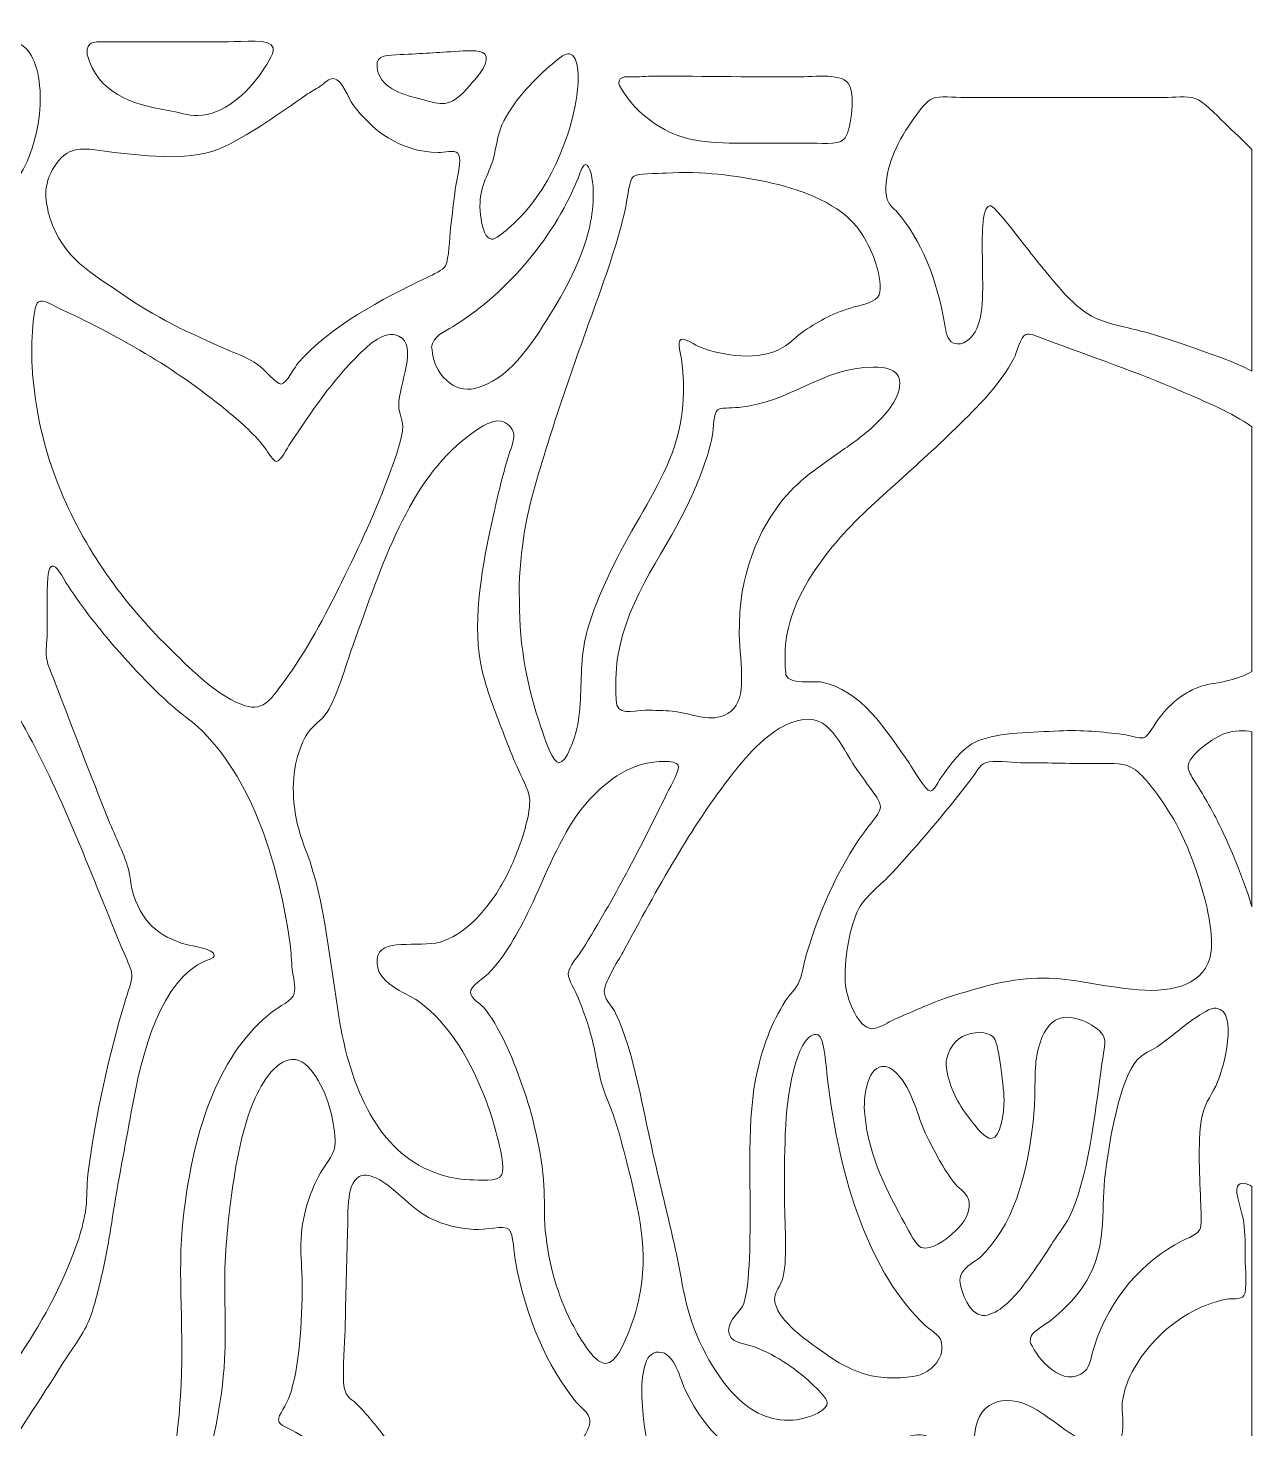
# Model space of a CAD drawing. Header units: millimetres. Extents: x -1201 to 1200, y -592 to 592.
# Drawn here: x 514 to 1200, y -195 to 591 of the extents above; entities that cross this region are included whole.
import ezdxf

# ---------------------------------------------------------------- set-up
doc = ezdxf.new("R2010")
doc.units = ezdxf.units.MM
doc.header["$MEASUREMENT"] = 0
doc.layers.add('Layer 1', color=7, linetype='Continuous')

msp = doc.modelspace()

# ---------------------------------------------------------------- linework, layer by layer
at = {"layer": 'Layer 1', "color": 250, "lineweight": 20}
for points, knots in [([(444.2974, 573.1326), (443.5933, 581.7468), (452.0511, 581.255), (458.301, 582.2743), (473.5817, 584.7655), (500.7945, 590.9384), (512.4782, 579.3874), (518.4225, 573.5104), (521.2663, 559.878), (520.2182, 545.2191), (519.2303, 531.3587), (513.8401, 514.3156), (507.32, 506.2288), (504.7874, 503.0925), (499.2908, 498.1884), (495.8957, 498.0458), (490.8111, 497.8426), (481.3218, 505.2308), (477.097, 509.1192), (471.3083, 514.4475), (466.9089, 521.2226), (463.4619, 526.4439), (455.8447, 537.9878), (448.5495, 553.4984), (444.2974, 572.1667), (444.232, 572.4518), (444.322, 572.8332), (444.2974, 573.1326)], [0, 0, 0, 0, 0.11111111, 0.11111111, 0.11111111, 0.22222222, 0.22222222, 0.22222222, 0.33333333, 0.33333333, 0.33333333, 0.44444444, 0.44444444, 0.44444444, 0.55555556, 0.55555556, 0.55555556, 0.66666667, 0.66666667, 0.66666667, 0.77777778, 0.77777778, 0.77777778, 0.88888889, 0.88888889, 0.88888889, 1, 1, 1, 1]), ([(546.7542, 576.9817), (546.3639, 583.0405), (549.9884, 583.2365), (556.3365, 583.2365), (580.7709, 583.2365), (601.1772, 583.2401), (625.9965, 583.2365), (633.4881, 583.2365), (650.0407, 585.2466), (651.0559, 579.8685), (651.7465, 576.2047), (646.3672, 568.7488), (644.0555, 565.4307), (636.4302, 554.4963), (623.3546, 542.1541), (608.6715, 541.8476), (603.4887, 541.7406), (597.6729, 543.7579), (592.089, 544.7344), (571.0795, 548.416), (552.9167, 554.3537), (546.7542, 576.0194), (546.6832, 576.2761), (546.7706, 576.7037), (546.7542, 576.9817)], [0, 0, 0, 0, 0.125, 0.125, 0.125, 0.25, 0.25, 0.25, 0.375, 0.375, 0.375, 0.5, 0.5, 0.5, 0.625, 0.625, 0.625, 0.75, 0.75, 0.75, 0.875, 0.875, 0.875, 1, 1, 1, 1]), ([(709.2861, 569.2834), (708.7347, 576.194), (715.7515, 575.7058), (722.1843, 576.0194), (735.3853, 576.6645), (742.0746, 577.1207), (755.3548, 577.944), (760.9225, 578.2896), (769.6559, 578.8742), (770.4665, 575.0536), (771.6591, 569.4295), (764.1375, 562.0556), (761.2527, 558.6911), (756.7223, 553.4128), (751.7796, 548.0704), (744.6701, 548.5836), (741.1113, 548.8402), (736.5508, 550.4974), (732.506, 551.4704), (723.1586, 553.7301), (710.2195, 557.6184), (709.2861, 569.2834)], [0, 0, 0, 0, 0.14285714, 0.14285714, 0.14285714, 0.28571429, 0.28571429, 0.28571429, 0.42857143, 0.42857143, 0.42857143, 0.57142857, 0.57142857, 0.57142857, 0.71428571, 0.71428571, 0.71428571, 0.85714286, 0.85714286, 0.85714286, 1, 1, 1, 1]), ([(767.1505, 488.423), (765.9878, 501.5992), (771.771, 507.7363), (774.522, 517.7833), (776.2087, 523.9491), (776.6918, 530.7314), (779.3145, 536.555), (784.863, 548.8794), (795.9953, 560.6763), (805.8477, 569.2834), (809.4994, 572.4661), (814.2319, 577.1029), (817.2722, 576.5005), (822.8179, 575.3993), (822.6842, 561.9451), (821.3278, 552.9175), (816.8436, 523.083), (801.189, 493.2771), (782.6304, 478.3154), (780.0787, 476.259), (775.8621, 472.1924), (773.4167, 472.5417), (768.7498, 473.2081), (767.628, 482.9914), (767.1505, 488.423)], [0, 0, 0, 0, 0.125, 0.125, 0.125, 0.25, 0.25, 0.25, 0.375, 0.375, 0.375, 0.5, 0.5, 0.5, 0.625, 0.625, 0.625, 0.75, 0.75, 0.75, 0.875, 0.875, 0.875, 1, 1, 1, 1]), ([(844.9135, 559.6535), (844.3813, 564.7037), (850.8822, 563.524), (853.0247, 563.5026), (854.321, 563.4919), (861.9109, 563.9873), (863.7122, 563.9873), (883.0403, 563.9873), (920.081, 563.5026), (944.7939, 563.5026), (955.1238, 563.5026), (970.8687, 566.0829), (974.2774, 558.6911), (977.3641, 552.0051), (975.1971, 532.2568), (970.9587, 528.3721), (967.4735, 525.1751), (957.3455, 526.4439), (950.3232, 526.4439), (942.2912, 526.4474), (934.947, 526.4439), (928.577, 526.4439), (908.4574, 526.4474), (890.0789, 525.2927), (875.1366, 531.74), (863.5429, 536.7404), (851.2752, 546.9798), (845.2847, 558.6911), (845.1018, 559.0511), (844.9817, 559.0262), (844.9135, 559.6535)], [0, 0, 0, 0, 0.1, 0.1, 0.1, 0.2, 0.2, 0.2, 0.3, 0.3, 0.3, 0.4, 0.4, 0.4, 0.5, 0.5, 0.5, 0.6, 0.6, 0.6, 0.7, 0.7, 0.7, 0.8, 0.8, 0.8, 0.9, 0.9, 0.9, 1, 1, 1, 1]), ([(523.5369, 497.5682), (523.2804, 508.0927), (531.1241, 520.7486), (540.1196, 522.5948), (546.8388, 523.974), (555.1601, 521.8428), (561.8658, 521.1514), (581.415, 519.1341), (605.6121, 515.6663), (623.783, 524.5229), (640.4612, 532.6489), (654.3855, 542.9525), (669.4834, 553.3986), (671.6996, 554.9311), (675.0756, 556.7131), (677.2234, 558.21), (679.9145, 560.0918), (682.2315, 562.8218), (684.9607, 562.5402), (689.7996, 562.0449), (693.2548, 551.3172), (695.651, 548.1025), (706.3003, 533.8214), (721.9195, 521.4222), (743.562, 521.1514), (746.9271, 521.1085), (752.6666, 522.887), (754.6207, 520.6702), (757.4318, 517.484), (753.8211, 505.7405), (753.1442, 500.4551), (752.3254, 494.0719), (751.4248, 486.0956), (750.5651, 478.7965), (749.8119, 472.4169), (749.7818, 461.9779), (747.6177, 457.6227), (746.3841, 455.1386), (740.9475, 452.8041), (736.9273, 450.8831), (711.8734, 438.9009), (683.1868, 423.6362), (665.0622, 403.2358), (663.4819, 401.4573), (658.4684, 391.4353), (655.4772, 391.2036), (653.0728, 391.0184), (645.9878, 399.6397), (642.2105, 402.2699), (637.2544, 405.7271), (631.302, 408.0116), (626.7306, 409.9718), (603.4833, 419.9653), (584.7091, 428.7684), (565.5502, 442.219), (549.6745, 453.3637), (533.1928, 461.6073), (525.7477, 484.5738), (524.6286, 488.0274), (523.6243, 493.9151), (523.5369, 497.5682)], [0, 0, 0, 0, 0.05, 0.05, 0.05, 0.1, 0.1, 0.1, 0.15, 0.15, 0.15, 0.2, 0.2, 0.2, 0.25, 0.25, 0.25, 0.3, 0.3, 0.3, 0.35, 0.35, 0.35, 0.4, 0.4, 0.4, 0.45, 0.45, 0.45, 0.5, 0.5, 0.5, 0.55, 0.55, 0.55, 0.6, 0.6, 0.6, 0.65, 0.65, 0.65, 0.7, 0.7, 0.7, 0.75, 0.75, 0.75, 0.8, 0.8, 0.8, 0.85, 0.85, 0.85, 0.9, 0.9, 0.9, 0.95, 0.95, 0.95, 1, 1, 1, 1]), ([(994.9156, 496.6059), (993.6629, 502.8323), (995.7288, 511.1044), (997.4974, 516.3399), (999.5497, 522.413), (1003.0731, 529.5909), (1007.448, 536.0703), (1011.5118, 542.0935), (1017.3032, 550.1447), (1020.7146, 551.4704), (1024.9667, 553.1277), (1032.3983, 551.9551), (1039.1449, 551.9551), (1076.4967, 551.9551), (1112.4157, 551.9551), (1150.0785, 551.9551), (1156.5058, 551.9551), (1163.2141, 552.9887), (1168.1377, 551.4704), (1172.5508, 550.1161), (1179.4693, 542.5355), (1184.7229, 537.5174), (1189.7966, 532.6703), (1194.9056, 527.7733), (1199.9355, 522.8015), (1199.9355, 522.8015), (1199.9355, 398.4386), (1199.9355, 398.4386), (1189.3517, 404.084), (1176.661, 408.2753), (1166.2954, 411.8999), (1158.8093, 414.5159), (1148.5119, 418.1512), (1139.3883, 420.5641), (1130.2019, 422.9911), (1119.7626, 424.8052), (1112.1154, 428.2623), (1100.7183, 433.4195), (1089.766, 447.5615), (1081.1581, 458.1003), (1074.6326, 466.0944), (1067.6405, 475.5461), (1060.52, 484.0927), (1059.0134, 485.8996), (1054.3847, 491.6448), (1052.7827, 491.3098), (1047.9248, 490.3083), (1048.7271, 472.2388), (1048.7271, 462.9153), (1048.7271, 446.4459), (1050.3374, 430.2225), (1044.6715, 420.5641), (1042.652, 417.1212), (1038.0778, 412.1601), (1032.5103, 414.302), (1028.8422, 415.7134), (1028.2936, 420.9846), (1027.7178, 424.4132), (1023.2173, 451.1576), (1013.9845, 472.2351), (1001.1818, 487.4606), (998.9548, 490.1088), (996.0018, 491.2172), (994.9156, 496.6059)], [0, 0, 0, 0, 0.04761905, 0.04761905, 0.04761905, 0.0952381, 0.0952381, 0.0952381, 0.14285714, 0.14285714, 0.14285714, 0.19047619, 0.19047619, 0.19047619, 0.23809524, 0.23809524, 0.23809524, 0.28571429, 0.28571429, 0.28571429, 0.33333333, 0.33333333, 0.33333333, 0.38095238, 0.38095238, 0.38095238, 0.42857143, 0.42857143, 0.42857143, 0.47619048, 0.47619048, 0.47619048, 0.52380952, 0.52380952, 0.52380952, 0.57142857, 0.57142857, 0.57142857, 0.61904762, 0.61904762, 0.61904762, 0.66666667, 0.66666667, 0.66666667, 0.71428571, 0.71428571, 0.71428571, 0.76190476, 0.76190476, 0.76190476, 0.80952381, 0.80952381, 0.80952381, 0.85714286, 0.85714286, 0.85714286, 0.9047619, 0.9047619, 0.9047619, 0.95238095, 0.95238095, 0.95238095, 1, 1, 1, 1]), ([(740.246, 410.9341), (740.2433, 411.0517), (739.8203, 411.4116), (739.8777, 411.8999), (740.5899, 418.1761), (747.2219, 420.7173), (751.6732, 423.4473), (779.6584, 440.6366), (807.1768, 470.3819), (822.0646, 506.7135), (822.3922, 507.5118), (824.439, 514.3298), (826.1175, 514.4118), (828.7485, 514.54), (830.4242, 505.4091), (830.5415, 499.974), (830.6698, 494.0291), (830.2768, 488.284), (829.065, 482.1646), (825.5089, 464.1662), (816.6226, 446.9556), (806.5873, 430.668), (795.4058, 412.52), (782.8625, 393.3777), (764.2029, 388.7979), (752.9096, 386.0251), (740.7564, 396.3893), (740.246, 410.9341)], [0, 0, 0, 0, 0.11111111, 0.11111111, 0.11111111, 0.22222222, 0.22222222, 0.22222222, 0.33333333, 0.33333333, 0.33333333, 0.44444444, 0.44444444, 0.44444444, 0.55555556, 0.55555556, 0.55555556, 0.66666667, 0.66666667, 0.66666667, 0.77777778, 0.77777778, 0.77777778, 0.88888889, 0.88888889, 0.88888889, 1, 1, 1, 1]), ([(789.2625, 265.5827), (787.9551, 288.731), (792.1117, 313.5651), (797.0025, 331.043), (807.1087, 367.143), (819.5374, 401.8993), (832.018, 436.4453), (838.3442, 453.9731), (844.6733, 472.2672), (848.6006, 489.8699), (849.8206, 495.3336), (850.3719, 505.5053), (853.0247, 507.6758), (855.3089, 509.5469), (865.931, 509.2582), (871.4522, 509.6039), (891.4517, 510.8442), (910.7744, 508.1462), (927.1004, 504.7889), (946.0629, 500.8863), (965.7705, 493.4482), (976.8565, 481.2058), (981.2286, 476.3766), (986.7143, 466.9712), (989.3889, 457.6227), (990.8081, 452.6652), (992.2819, 444.9918), (990.8628, 441.2567), (989.318, 437.1973), (981.3924, 435.8216), (976.8565, 434.5171), (965.6722, 431.3025), (957.6621, 427.1397), (948.8467, 421.0452), (945.045, 418.4113), (940.6018, 414.0241), (937.0539, 411.8999), (923.6808, 403.8738), (903.2582, 407.0707), (890.6138, 411.8999), (888.1412, 412.8443), (881.2773, 417.6201), (879.5606, 416.2302), (877.4345, 414.5088), (879.8389, 407.8333), (880.2974, 403.7169), (883.8017, 372.236), (876.2092, 353.0544), (866.6596, 334.8922), (855.9394, 314.4953), (844.0948, 296.5434), (834.5971, 273.7657), (829.8483, 262.3893), (825.296, 250.4), (824.2752, 236.2294), (823.3365, 223.1709), (824.0078, 210.148), (821.3278, 198.205), (820.045, 192.4776), (815.6537, 179.0019), (811.3771, 178.9556), (807.8373, 178.9165), (804.1365, 190.1681), (802.1633, 195.7992), (795.6406, 214.4177), (789.2898, 239.9182), (789.2625, 264.624), (789.2625, 264.9447), (789.2816, 265.2727), (789.2625, 265.5827)], [0, 0, 0, 0, 0.04347826, 0.04347826, 0.04347826, 0.08695652, 0.08695652, 0.08695652, 0.13043478, 0.13043478, 0.13043478, 0.17391304, 0.17391304, 0.17391304, 0.2173913, 0.2173913, 0.2173913, 0.26086957, 0.26086957, 0.26086957, 0.30434783, 0.30434783, 0.30434783, 0.34782609, 0.34782609, 0.34782609, 0.39130435, 0.39130435, 0.39130435, 0.43478261, 0.43478261, 0.43478261, 0.47826087, 0.47826087, 0.47826087, 0.52173913, 0.52173913, 0.52173913, 0.56521739, 0.56521739, 0.56521739, 0.60869565, 0.60869565, 0.60869565, 0.65217391, 0.65217391, 0.65217391, 0.69565217, 0.69565217, 0.69565217, 0.73913043, 0.73913043, 0.73913043, 0.7826087, 0.7826087, 0.7826087, 0.82608696, 0.82608696, 0.82608696, 0.86956522, 0.86956522, 0.86956522, 0.91304348, 0.91304348, 0.91304348, 0.95652174, 0.95652174, 0.95652174, 1, 1, 1, 1]), ([(515.7942, 401.7888), (515.4694, 407.2809), (515.4885, 434.7489), (519.4814, 437.4076), (521.8749, 439.0007), (526.2525, 435.9963), (529.432, 434.5171), (564.5567, 418.2047), (595.484, 400.6732), (624.5199, 376.7658), (632.2136, 370.4325), (639.3804, 364.5769), (646.2662, 355.5884), (648.3185, 352.9047), (651.2798, 347.8866), (652.8981, 347.8866), (655.2262, 347.8866), (658.8478, 355.2855), (660.6381, 357.9941), (672.1745, 375.4293), (684.6359, 393.7911), (699.3381, 408.0472), (704.7992, 413.3469), (713.489, 421.8292), (721.45, 418.1548), (732.7708, 412.9335), (721.3081, 391.1823), (721.45, 379.1716), (721.5019, 374.6737), (723.6307, 371.2131), (723.6608, 367.6206), (723.7153, 360.8596), (719.6843, 350.5347), (717.0261, 343.0716), (708.8194, 320.0337), (699.431, 300.4816), (689.3848, 280.0241), (680.5585, 262.0471), (669.2433, 240.5811), (656.5853, 223.7126), (649.492, 214.2679), (645.1417, 206.673), (632.9968, 211.6805), (617.7215, 217.9745), (603.5051, 232.6975), (592.089, 243.9277), (567.7554, 267.8494), (544.9175, 298.3146), (530.5401, 334.8922), (523.0675, 353.892), (517.4018, 374.9411), (515.7942, 401.7888)], [0, 0, 0, 0, 0.05882353, 0.05882353, 0.05882353, 0.11764706, 0.11764706, 0.11764706, 0.17647059, 0.17647059, 0.17647059, 0.23529412, 0.23529412, 0.23529412, 0.29411765, 0.29411765, 0.29411765, 0.35294118, 0.35294118, 0.35294118, 0.41176471, 0.41176471, 0.41176471, 0.47058824, 0.47058824, 0.47058824, 0.52941176, 0.52941176, 0.52941176, 0.58823529, 0.58823529, 0.58823529, 0.64705882, 0.64705882, 0.64705882, 0.70588235, 0.70588235, 0.70588235, 0.76470588, 0.76470588, 0.76470588, 0.82352941, 0.82352941, 0.82352941, 0.88235294, 0.88235294, 0.88235294, 0.94117647, 0.94117647, 0.94117647, 1, 1, 1, 1]), ([(938.5276, 229.4863), (937.9736, 232.1094), (937.889, 242.2562), (938.5276, 246.8145), (941.5024, 268.024), (952.4438, 284.4969), (962.4845, 297.3523), (973.576, 311.5479), (985.6199, 322.1437), (997.4974, 332.9676), (1009.6014, 344.0018), (1021.8063, 354.676), (1033.984, 366.6547), (1046.3554, 378.8329), (1058.9234, 391.1324), (1066.4151, 405.645), (1068.0253, 408.76), (1070.2169, 417.8661), (1073.0525, 419.117), (1075.3831, 420.1471), (1080.4595, 417.581), (1084.1057, 416.2302), (1110.2787, 406.5361), (1135.431, 397.9646), (1160.0293, 387.351), (1174.4557, 381.1317), (1188.3801, 375.4542), (1199.9355, 367.2713), (1199.9355, 367.2713), (1199.9355, 230.0958), (1199.9355, 230.0958), (1196.1146, 228.0108), (1191.9035, 226.3642), (1187.3049, 225.1596), (1181.0522, 223.5237), (1175.965, 223.3419), (1171.4536, 221.788), (1162.2508, 218.6232), (1154.931, 213.0206), (1148.2336, 204.4633), (1145.4062, 200.8459), (1141.9292, 193.6073), (1139.0198, 192.9124), (1136.4762, 192.3029), (1131.6893, 194.3914), (1127.5955, 194.8369), (1116.3812, 196.0594), (1104.2472, 197.5278), (1091.8485, 196.765), (1076.7123, 195.8278), (1059.1554, 196.3873), (1045.7769, 190.9878), (1037.9795, 187.8372), (1030.608, 178.0468), (1025.1414, 169.8104), (1023.7741, 167.7575), (1021.6644, 163.2027), (1019.6094, 163.0708), (1017.0357, 162.9104), (1009.2575, 176.4216), (1007.8165, 178.4709), (994.7682, 197.0359), (980.6992, 220.1628), (958.0605, 224.1973), (954.1468, 224.8923), (940.8229, 222.3939), (938.5276, 228.0465), (938.3857, 228.4029), (938.6123, 229.0943), (938.5276, 229.4863)], [0, 0, 0, 0, 0.04347826, 0.04347826, 0.04347826, 0.08695652, 0.08695652, 0.08695652, 0.13043478, 0.13043478, 0.13043478, 0.17391304, 0.17391304, 0.17391304, 0.2173913, 0.2173913, 0.2173913, 0.26086957, 0.26086957, 0.26086957, 0.30434783, 0.30434783, 0.30434783, 0.34782609, 0.34782609, 0.34782609, 0.39130435, 0.39130435, 0.39130435, 0.43478261, 0.43478261, 0.43478261, 0.47826087, 0.47826087, 0.47826087, 0.52173913, 0.52173913, 0.52173913, 0.56521739, 0.56521739, 0.56521739, 0.60869565, 0.60869565, 0.60869565, 0.65217391, 0.65217391, 0.65217391, 0.69565217, 0.69565217, 0.69565217, 0.73913043, 0.73913043, 0.73913043, 0.7826087, 0.7826087, 0.7826087, 0.82608696, 0.82608696, 0.82608696, 0.86956522, 0.86956522, 0.86956522, 0.91304348, 0.91304348, 0.91304348, 0.95652174, 0.95652174, 0.95652174, 1, 1, 1, 1]), ([(843.4424, 215.052), (842.9047, 220.063), (843.1559, 231.0474), (844.1766, 237.6693), (849.6131, 272.9744), (872.653, 298.6211), (885.8241, 328.6373), (890.3792, 339.0122), (895.0652, 350.5916), (897.2486, 361.8433), (898.2911, 367.1965), (897.8135, 374.7807), (900.1988, 376.7658), (901.8417, 378.1273), (907.4557, 377.7993), (911.9916, 378.2057), (941.5106, 380.868), (958.4808, 400.5449), (987.5467, 400.8301), (994.1159, 400.8942), (1001.4001, 399.3938), (1002.2871, 393.6093), (1003.78, 383.9116), (993.5783, 373.5617), (990.1258, 370.0263), (985.3115, 365.0937), (978.0491, 359.5017), (971.6983, 355.1073), (957.6894, 345.4167), (945.0504, 337.1553), (935.2117, 324.3071), (921.3418, 306.1911), (910.4306, 279.1474), (912.7285, 244.4125), (913.9293, 226.2716), (916.3501, 210.6148), (903.8832, 205.422), (894.7868, 201.6406), (884.9508, 206.9011), (874.7709, 207.8313), (870.6089, 208.2127), (865.0522, 208.3659), (859.6593, 208.316), (852.5689, 208.2447), (843.0849, 204.8162), (843.4424, 214.0862), (843.4534, 214.3891), (843.4725, 214.7526), (843.4424, 215.052)], [0, 0, 0, 0, 0.0625, 0.0625, 0.0625, 0.125, 0.125, 0.125, 0.1875, 0.1875, 0.1875, 0.25, 0.25, 0.25, 0.3125, 0.3125, 0.3125, 0.375, 0.375, 0.375, 0.4375, 0.4375, 0.4375, 0.5, 0.5, 0.5, 0.5625, 0.5625, 0.5625, 0.625, 0.625, 0.625, 0.6875, 0.6875, 0.6875, 0.75, 0.75, 0.75, 0.8125, 0.8125, 0.8125, 0.875, 0.875, 0.875, 0.9375, 0.9375, 0.9375, 1, 1, 1, 1]), ([(662.4831, 159.2217), (661.5552, 174.7109), (665.1032, 187.4843), (670.5888, 195.7992), (673.4435, 200.1295), (678.0504, 202.1716), (681.2791, 207.3502), (687.3324, 217.0728), (691.2516, 232.227), (695.651, 244.4125), (712.2663, 290.4132), (727.0341, 336.8809), (760.1474, 361.8433), (764.3804, 365.0366), (772.8217, 371.7655), (778.9434, 370.5074), (782.2266, 369.8338), (785.4689, 366.6084), (785.9491, 363.2867), (786.4896, 359.5231), (784.0415, 354.619), (782.6304, 349.8111), (778.7414, 336.5601), (775.5019, 322.8315), (772.6798, 309.3845), (767.8136, 286.2291), (762.358, 255.0189), (768.2558, 230.4522), (771.277, 217.8783), (776.296, 205.5397), (780.7856, 193.871), (782.6851, 188.942), (785.1605, 182.7335), (787.7886, 176.5499), (790.0212, 171.2966), (794.366, 163.969), (794.7918, 159.2217), (795.5942, 150.2689), (790.7989, 137.0855), (788.5282, 130.8236), (785.1769, 121.5927), (781.8664, 114.7855), (777.838, 108.2063), (769.5003, 94.5739), (757.4918, 82.0037), (744.6701, 78.3648), (732.6071, 74.9433), (710.3614, 81.2837), (709.2861, 68.7419), (708.1097, 54.9563), (725.2928, 50.3837), (732.506, 45.1552), (750.0957, 32.4104), (761.804, 11.821), (770.8349, -11.6374), (772.5816, -16.1637), (774.5521, -22.807), (776.7354, -30.8866), (778.22, -36.3931), (780.9302, -48.664), (779.3145, -52.0676), (777.2649, -56.3729), (766.49, -55.1398), (761.2527, -54.9545), (753.8266, -54.6836), (749.629, -53.568), (743.562, -51.5829), (713.0851, -41.6214), (695.4436, -8.6757), (688.2794, 34.0854), (682.6273, 67.8331), (680.1273, 101.4917), (669.8519, 128.4214), (666.1102, 138.2225), (663.1927, 147.3393), (662.4831, 159.2217)], [0, 0, 0, 0, 0.04, 0.04, 0.04, 0.08, 0.08, 0.08, 0.12, 0.12, 0.12, 0.16, 0.16, 0.16, 0.2, 0.2, 0.2, 0.24, 0.24, 0.24, 0.28, 0.28, 0.28, 0.32, 0.32, 0.32, 0.36, 0.36, 0.36, 0.4, 0.4, 0.4, 0.44, 0.44, 0.44, 0.48, 0.48, 0.48, 0.52, 0.52, 0.52, 0.56, 0.56, 0.56, 0.6, 0.6, 0.6, 0.64, 0.64, 0.64, 0.68, 0.68, 0.68, 0.72, 0.72, 0.72, 0.76, 0.76, 0.76, 0.8, 0.8, 0.8, 0.84, 0.84, 0.84, 0.88, 0.88, 0.88, 0.92, 0.92, 0.92, 0.96, 0.96, 0.96, 1, 1, 1, 1]), ([(487.7872, -230.6249), (486.3953, -227.2391), (492.4841, -220.6564), (494.7876, -217.1458), (507.724, -197.444), (519.8552, -178.6366), (532.7507, -158.4322), (537.8544, -150.4274), (544.0332, -142.3371), (547.4911, -134.3679), (550.5041, -127.4181), (552.9386, -116.865), (555.2339, -106.9321), (557.4308, -97.4054), (559.2867, -86.6671), (560.7604, -77.0906), (564.0355, -55.7706), (568.0093, -36.304), (571.448, -16.9299), (577.5205, 17.2775), (588.2216, 57.5188), (613.0956, 67.7761), (614.8859, 68.5138), (617.6779, 69.0164), (617.8853, 70.6629), (618.3984, 74.758), (605.1972, 76.1088), (602.4052, 76.9178), (586.696, 81.4904), (576.568, 89.6912), (571.8164, 108.2063), (571.0686, 111.1181), (570.8857, 115.0706), (570.3427, 117.348), (568.0474, 126.9637), (562.69, 136.8574), (558.5471, 147.1896), (548.4327, 172.43), (539.3008, 196.2126), (529.432, 222.2692), (527.366, 227.7257), (524.4512, 233.3177), (523.9054, 237.6693), (523.3623, 241.9818), (524.2029, 246.4795), (524.2738, 251.1485), (524.3366, 255.3076), (524.1701, 259.5168), (524.2738, 265.1051), (524.394, 271.6522), (523.6515, 288.1073), (526.8529, 289.1694), (529.6149, 290.0889), (532.778, 283.1034), (536.0668, 278.0995), (544.1615, 265.7858), (554.2568, 252.8912), (562.6027, 243.4466), (575.6701, 228.6631), (588.2216, 215.1091), (602.7737, 203.9822), (634.4624, 179.7504), (652.9145, 131.1907), (660.6381, 76.9178), (661.2331, 72.7301), (661.1785, 67.7083), (661.7435, 62.9647), (662.1993, 59.1369), (663.7412, 53.1422), (662.8515, 49.4856), (661.9073, 45.6257), (654.1154, 42.0331), (650.6848, 39.3816), (621.7198, 16.971), (606.45, -24.0972), (600.5631, -76.6094), (597.0479, -107.9692), (601.4719, -141.7846), (599.0893, -176.238), (597.5746, -198.1603), (594.3323, -221.8075), (588.4018, -240.2514), (586.8953, -244.9345), (581.4041, -253.7911), (581.7671, -257.0949), (582.1956, -261.0047), (597.2308, -267.0955), (600.1946, -268.6459), (633.2452, -285.9385), (663.4273, -302.0585), (684.2266, -335.5425), (689.4503, -343.9572), (696.0221, -355.5474), (700.8092, -366.8275), (702.1328, -369.9424), (705.1186, -376.2151), (704.4963, -379.3443), (703.4428, -384.6084), (692.5315, -383.4714), (686.8057, -383.1935), (667.5539, -382.2526), (646.2744, -380.9338), (632.6257, -373.5671), (621.2258, -367.412), (612.4596, -354.9272), (603.8818, -343.7255), (601.9768, -341.2378), (596.7395, -332.8624), (595.0364, -333.1403), (592.5829, -333.536), (590.9454, -343.3299), (589.8755, -346.616), (582.0018, -370.8227), (573.1892, -391.1341), (560.0208, -407.2577), (554.7371, -413.7264), (548.3289, -417.989), (542.7014, -424.1013), (537.6879, -429.5506), (534.2163, -437.4236), (529.8032, -444.7975), (519.5169, -461.9689), (510.213, -479.4184), (500.3196, -499.1844), (499.2007, -501.4119), (496.4278, -509.4987), (493.3139, -508.3297), (490.3663, -507.2213), (491.9247, -488.2001), (492.577, -482.3373), (499.0151, -424.7535), (508.4718, -376.6321), (524.2738, -330.7311), (525.2127, -328.0082), (527.2759, -323.9274), (527.5925, -320.6236), (528.3758, -312.3122), (526.3208, -302.0087), (525.3764, -293.1913), (522.8819, -269.8612), (514.0421, -245.5083), (500.3196, -236.3987), (497.2685, -234.3743), (488.9689, -233.5082), (487.7872, -230.6249)], [0, 0, 0, 0, 0.02083333, 0.02083333, 0.02083333, 0.04166667, 0.04166667, 0.04166667, 0.0625, 0.0625, 0.0625, 0.08333333, 0.08333333, 0.08333333, 0.10416667, 0.10416667, 0.10416667, 0.125, 0.125, 0.125, 0.14583333, 0.14583333, 0.14583333, 0.16666667, 0.16666667, 0.16666667, 0.1875, 0.1875, 0.1875, 0.20833333, 0.20833333, 0.20833333, 0.22916667, 0.22916667, 0.22916667, 0.25, 0.25, 0.25, 0.27083333, 0.27083333, 0.27083333, 0.29166667, 0.29166667, 0.29166667, 0.3125, 0.3125, 0.3125, 0.33333333, 0.33333333, 0.33333333, 0.35416667, 0.35416667, 0.35416667, 0.375, 0.375, 0.375, 0.39583333, 0.39583333, 0.39583333, 0.41666667, 0.41666667, 0.41666667, 0.4375, 0.4375, 0.4375, 0.45833333, 0.45833333, 0.45833333, 0.47916667, 0.47916667, 0.47916667, 0.5, 0.5, 0.5, 0.52083333, 0.52083333, 0.52083333, 0.54166667, 0.54166667, 0.54166667, 0.5625, 0.5625, 0.5625, 0.58333333, 0.58333333, 0.58333333, 0.60416667, 0.60416667, 0.60416667, 0.625, 0.625, 0.625, 0.64583333, 0.64583333, 0.64583333, 0.66666667, 0.66666667, 0.66666667, 0.6875, 0.6875, 0.6875, 0.70833333, 0.70833333, 0.70833333, 0.72916667, 0.72916667, 0.72916667, 0.75, 0.75, 0.75, 0.77083333, 0.77083333, 0.77083333, 0.79166667, 0.79166667, 0.79166667, 0.8125, 0.8125, 0.8125, 0.83333333, 0.83333333, 0.83333333, 0.85416667, 0.85416667, 0.85416667, 0.875, 0.875, 0.875, 0.89583333, 0.89583333, 0.89583333, 0.91666667, 0.91666667, 0.91666667, 0.9375, 0.9375, 0.9375, 0.95833333, 0.95833333, 0.95833333, 0.97916667, 0.97916667, 0.97916667, 1, 1, 1, 1]), ([(423.2908, 149.5953), (422.1964, 156.4917), (428.3235, 168.8801), (431.7677, 176.0688), (438.7436, 190.6421), (447.3705, 205.3686), (456.8272, 217.4542), (463.1863, 225.5873), (470.8225, 235.2921), (482.9948, 231.8956), (495.5791, 228.3815), (505.4806, 209.7239), (512.1099, 197.7238), (533.4795, 159.0506), (549.0986, 115.9117), (567.3952, 72.11), (569.3192, 67.491), (571.6854, 62.9896), (571.8164, 60.0778), (572.002, 55.915), (569.3247, 50.0772), (567.7608, 44.6777), (558.9865, 14.3229), (551.645, -16.8658), (547.1226, -52.0676), (546.3557, -58.0374), (546.8497, -64.5096), (546.0201, -70.8357), (544.4754, -82.5507), (540.1087, -93.9092), (536.0668, -103.5641), (525.8267, -128.0026), (513.5508, -147.8827), (498.4748, -167.5739), (496.0894, -170.6888), (492.0475, -178.3444), (488.8925, -177.6814), (485.2327, -176.9116), (480.4893, -158.5035), (478.5734, -153.136), (477.0915, -148.9947), (475.514, -144.782), (473.781, -140.6227), (472.2827, -137.0196), (469.2342, -132.6643), (468.6228, -128.5907), (467.482, -120.985), (469.5426, -107.9193), (469.7253, -97.7868), (470.3204, -65.3935), (468.9394, -35.6018), (467.5147, -3.9355), (466.1256, 26.9217), (467.5147, 58.5667), (467.5147, 90.878), (467.5147, 113.9479), (469.9765, 128.5034), (479.3076, 139.0065), (481.693, 141.6903), (485.4755, 143.5863), (484.837, 148.6365), (484.0236, 155.0803), (477.5391, 152.2183), (473.781, 149.5953), (469.7445, 146.7797), (467.3209, 142.7666), (463.4619, 141.4122), (458.2928, 139.6018), (451.6062, 139.9689), (445.0344, 139.9689), (435.1711, 139.9689), (424.8137, 139.9689), (423.2908, 149.5953)], [0, 0, 0, 0, 0.04166667, 0.04166667, 0.04166667, 0.08333333, 0.08333333, 0.08333333, 0.125, 0.125, 0.125, 0.16666667, 0.16666667, 0.16666667, 0.20833333, 0.20833333, 0.20833333, 0.25, 0.25, 0.25, 0.29166667, 0.29166667, 0.29166667, 0.33333333, 0.33333333, 0.33333333, 0.375, 0.375, 0.375, 0.41666667, 0.41666667, 0.41666667, 0.45833333, 0.45833333, 0.45833333, 0.5, 0.5, 0.5, 0.54166667, 0.54166667, 0.54166667, 0.58333333, 0.58333333, 0.58333333, 0.625, 0.625, 0.625, 0.66666667, 0.66666667, 0.66666667, 0.70833333, 0.70833333, 0.70833333, 0.75, 0.75, 0.75, 0.79166667, 0.79166667, 0.79166667, 0.83333333, 0.83333333, 0.83333333, 0.875, 0.875, 0.875, 0.91666667, 0.91666667, 0.91666667, 0.95833333, 0.95833333, 0.95833333, 1, 1, 1, 1]), ([(836.8078, 49.4856), (835.8553, 54.9563), (844.6624, 68.0256), (847.1269, 72.5911), (866.5997, 108.6696), (885.2182, 142.7131), (908.6729, 172.6973), (917.7939, 184.3551), (929.5022, 197.0288), (941.8463, 201.5729), (961.3737, 208.7651), (967.5363, 192.1069), (976.1223, 178.4709), (978.625, 174.5006), (980.8302, 172.0307), (984.2307, 166.9199), (986.073, 164.1472), (991.4958, 157.9422), (991.5996, 154.4067), (991.7033, 150.9104), (987.2656, 146.3413), (984.9676, 143.3404), (970.1016, 123.9343), (958.2079, 98.8579), (949.9521, 71.1476), (948.5711, 66.5037), (948.0279, 61.0793), (946.2676, 56.7099), (944.379, 52.0124), (940.5609, 49.008), (938.1591, 45.1552), (930.7331, 33.2372), (924.9608, 19.0952), (921.5739, 1.3606), (916.2547, -26.4993), (919.4205, -61.5657), (918.2579, -94.8999), (917.8976, -105.2427), (917.3327, -116.5371), (914.9419, -124.2604), (913.5118, -128.8686), (906.1239, -133.1953), (906.4623, -139.6605), (906.8225, -146.5141), (914.4534, -146.5996), (919.7316, -148.3246), (930.774, -151.9314), (943.4838, -160.1893), (953.2708, -169.4985), (955.5497, -171.6689), (961.7996, -177.3286), (961.7477, -180.0871), (961.6794, -183.6298), (955.1267, -186.6271), (951.7969, -187.789), (939.2426, -192.162), (926.5219, -188.9616), (917.521, -182.4964), (904.6501, -173.2442), (892.5952, -153.9985), (885.8241, -134.8491), (881.2664, -121.9509), (879.4624, -106.1551), (875.8735, -90.5697), (872.5248, -76.0285), (868.9522, -61.2022), (865.5544, -46.7679), (858.2729, -15.8144), (853.6605, 16.1156), (843.074, 38.4157), (841.4064, 41.9334), (837.5283, 45.337), (836.8078, 49.4856)], [0, 0, 0, 0, 0.04166667, 0.04166667, 0.04166667, 0.08333333, 0.08333333, 0.08333333, 0.125, 0.125, 0.125, 0.16666667, 0.16666667, 0.16666667, 0.20833333, 0.20833333, 0.20833333, 0.25, 0.25, 0.25, 0.29166667, 0.29166667, 0.29166667, 0.33333333, 0.33333333, 0.33333333, 0.375, 0.375, 0.375, 0.41666667, 0.41666667, 0.41666667, 0.45833333, 0.45833333, 0.45833333, 0.5, 0.5, 0.5, 0.54166667, 0.54166667, 0.54166667, 0.58333333, 0.58333333, 0.58333333, 0.625, 0.625, 0.625, 0.66666667, 0.66666667, 0.66666667, 0.70833333, 0.70833333, 0.70833333, 0.75, 0.75, 0.75, 0.79166667, 0.79166667, 0.79166667, 0.83333333, 0.83333333, 0.83333333, 0.875, 0.875, 0.875, 0.91666667, 0.91666667, 0.91666667, 0.95833333, 0.95833333, 0.95833333, 1, 1, 1, 1]), ([(1164.0821, 176.0688), (1163.5635, 183.097), (1179.4201, 193.5966), (1184.7229, 195.3181), (1190.2687, 197.1179), (1195.3178, 197.2783), (1199.9355, 196.2911), (1199.9355, 196.2911), (1199.9355, 98.2057), (1199.9355, 98.2057), (1194.7037, 115.2666), (1188.2055, 130.6133), (1181.7754, 143.8215), (1178.0174, 151.5377), (1173.4186, 159.5781), (1168.506, 167.4047), (1166.9913, 169.8175), (1164.2349, 173.9981), (1164.0821, 176.0688)], [0, 0, 0, 0, 0.16666667, 0.16666667, 0.16666667, 0.33333333, 0.33333333, 0.33333333, 0.5, 0.5, 0.5, 0.66666667, 0.66666667, 0.66666667, 0.83333333, 0.83333333, 0.83333333, 1, 1, 1, 1]), ([(761.6211, 49.9667), (761.1735, 53.3489), (770.0353, 58.9659), (771.5717, 60.559), (780.9574, 70.2459), (788.209, 82.9517), (795.163, 97.614), (803.5962, 115.4127), (812.6161, 138.2189), (822.8042, 151.5198), (831.7069, 163.1456), (844.8262, 175.1599), (859.6593, 178.4709), (864.9922, 179.6649), (876.7195, 180.8232), (878.0868, 177.5087), (879.2768, 174.6218), (874.1896, 166.4923), (871.8178, 161.6274), (856.6545, 130.4778), (842.2061, 102.8282), (824.6465, 74.5121), (822.2311, 70.6237), (816.6363, 64.5293), (816.5352, 60.559), (816.4507, 57.1411), (820.4108, 51.2069), (822.0646, 47.0799), (824.1007, 42.0047), (825.9674, 36.8261), (827.2256, 33.1232), (830.8335, 22.4952), (832.2691, 11.6606), (834.5971, 1.3606), (836.2592, -6.0027), (840.1401, -13.259), (842.7028, -21.2638), (845.1754, -28.9692), (847.3097, -37.3126), (849.3375, -45.328), (854.4766, -65.6394), (861.5315, -91.1008), (857.0775, -117.0397), (855.8111, -124.41), (853.3548, -133.2382), (850.0771, -141.1039), (847.5226, -147.2233), (843.276, -157.6873), (837.5447, -157.951), (830.7162, -158.2575), (821.4478, -141.0789), (818.0118, -134.3679), (810.6648, -120.0227), (805.6594, -102.8584), (803.6371, -83.349), (802.7092, -74.3926), (803.3969, -65.7641), (802.9003, -58.3224), (801.6475, -39.5829), (796.4757, -18.0882), (790.7389, -2.011), (784.6719, 14.9894), (777.8489, 31.1166), (768.9926, 41.7837), (767.5216, 43.5621), (762.0824, 46.4775), (761.6211, 49.9667)], [0, 0, 0, 0, 0.04545455, 0.04545455, 0.04545455, 0.09090909, 0.09090909, 0.09090909, 0.13636364, 0.13636364, 0.13636364, 0.18181818, 0.18181818, 0.18181818, 0.22727273, 0.22727273, 0.22727273, 0.27272727, 0.27272727, 0.27272727, 0.31818182, 0.31818182, 0.31818182, 0.36363636, 0.36363636, 0.36363636, 0.40909091, 0.40909091, 0.40909091, 0.45454545, 0.45454545, 0.45454545, 0.5, 0.5, 0.5, 0.54545455, 0.54545455, 0.54545455, 0.59090909, 0.59090909, 0.59090909, 0.63636364, 0.63636364, 0.63636364, 0.68181818, 0.68181818, 0.68181818, 0.72727273, 0.72727273, 0.72727273, 0.77272727, 0.77272727, 0.77272727, 0.81818182, 0.81818182, 0.81818182, 0.86363636, 0.86363636, 0.86363636, 0.90909091, 0.90909091, 0.90909091, 0.95454545, 0.95454545, 0.95454545, 1, 1, 1, 1]), ([(972.0668, 53.8159), (970.4647, 67.6514), (974.9133, 88.4973), (979.441, 97.1329), (983.0627, 104.0542), (992.664, 111.1502), (997.8658, 116.8704), (1013.3922, 133.9243), (1026.959, 149.5668), (1041.724, 168.8481), (1044.5596, 172.5511), (1047.5891, 177.9328), (1050.5666, 178.9556), (1055.2499, 180.563), (1064.0597, 178.9556), (1070.1022, 178.9556), (1083.5871, 178.9556), (1096.862, 178.4709), (1110.276, 178.4709), (1116.9325, 178.4709), (1123.9574, 178.945), (1129.4403, 177.5087), (1136.2252, 175.7302), (1143.3893, 166.0753), (1148.2336, 159.2217), (1159.5598, 143.2014), (1165.7987, 128.9845), (1172.5617, 105.797), (1175.4301, 95.9639), (1179.1199, 78.9564), (1176.246, 69.2195), (1171.5219, 53.2314), (1152.9114, 49.6317), (1132.3879, 51.8949), (1111.9817, 54.1437), (1096.7309, 58.6807), (1079.6844, 58.1497), (1062.384, 57.6115), (1045.6268, 52.5648), (1030.2996, 47.5645), (1018.6323, 43.7546), (1009.3939, 39.2639), (997.4974, 34.0854), (995.2703, 33.1196), (990.3524, 29.4558), (986.4387, 29.7551), (979.8285, 30.2577), (973.1638, 44.3355), (972.0668, 53.8159)], [0, 0, 0, 0, 0.0625, 0.0625, 0.0625, 0.125, 0.125, 0.125, 0.1875, 0.1875, 0.1875, 0.25, 0.25, 0.25, 0.3125, 0.3125, 0.3125, 0.375, 0.375, 0.375, 0.4375, 0.4375, 0.4375, 0.5, 0.5, 0.5, 0.5625, 0.5625, 0.5625, 0.625, 0.625, 0.625, 0.6875, 0.6875, 0.6875, 0.75, 0.75, 0.75, 0.8125, 0.8125, 0.8125, 0.875, 0.875, 0.875, 0.9375, 0.9375, 0.9375, 1, 1, 1, 1]), ([(1075.6288, -145.9153), (1074.8046, -140.5123), (1081.9605, -137.7787), (1086.3191, -134.3679), (1099.9705, -123.6687), (1113.4773, -109.2594), (1115.8025, -83.8301), (1116.796, -72.9777), (1116.2965, -63.7754), (1117.2791, -54.9545), (1119.6917, -33.1961), (1125.8433, 1.685), (1135.7066, 12.4305), (1139.0826, 16.1085), (1143.4111, 17.3203), (1146.7626, 19.6476), (1154.0768, 24.7299), (1159.7644, 29.9832), (1167.7692, 35.5324), (1171.3172, 37.988), (1176.7674, 41.7481), (1179.9305, 41.3026), (1192.6977, 39.517), (1183.8469, 7.6547), (1180.6674, -0.0864), (1177.9682, -6.6585), (1173.8553, -11.0421), (1172.1932, -18.3769), (1169.3057, -31.1183), (1170.5421, -50.8808), (1171.0851, -66.5055), (1171.2871, -72.2471), (1171.9613, -78.7514), (1171.0851, -81.9056), (1169.9908, -85.8581), (1163.6263, -87.6329), (1160.7634, -89.1227), (1138.867, -100.5454), (1120.5514, -120.4291), (1111.3786, -148.8022), (1109.9621, -153.186), (1109.1788, -159.6654), (1106.2204, -162.2813), (1094.3075, -172.813), (1079.4306, -154.9358), (1075.9999, -146.8812), (1075.8498, -146.5284), (1075.7243, -146.5141), (1075.6288, -145.9153)], [0, 0, 0, 0, 0.0625, 0.0625, 0.0625, 0.125, 0.125, 0.125, 0.1875, 0.1875, 0.1875, 0.25, 0.25, 0.25, 0.3125, 0.3125, 0.3125, 0.375, 0.375, 0.375, 0.4375, 0.4375, 0.4375, 0.5, 0.5, 0.5, 0.5625, 0.5625, 0.5625, 0.625, 0.625, 0.625, 0.6875, 0.6875, 0.6875, 0.75, 0.75, 0.75, 0.8125, 0.8125, 0.8125, 0.875, 0.875, 0.875, 0.9375, 0.9375, 0.9375, 1, 1, 1, 1]), ([(1036.1946, -111.2624), (1035.8562, -104.8294), (1044.5678, -101.1334), (1047.6191, -98.2715), (1064.8485, -82.1051), (1074.7091, -53.8959), (1077.8394, -15.4865), (1078.6528, -5.5429), (1077.6729, 6.0615), (1079.3159, 14.8326), (1081.3274, 25.5781), (1085.7377, 34.7484), (1094.0591, 36.0136), (1102.7598, 37.3322), (1116.0837, 29.862), (1117.2791, 23.9814), (1117.8167, 21.3191), (1116.5586, 15.4278), (1115.8025, 10.0212), (1111.6406, -19.8061), (1107.7569, -55.0436), (1097.375, -76.1319), (1095.279, -80.3909), (1091.6983, -84.8031), (1088.5298, -89.6074), (1085.6122, -94.0304), (1082.5692, -98.9452), (1079.6844, -103.0794), (1073.7374, -111.6117), (1067.5804, -120.6749), (1059.7832, -126.6661), (1056.9174, -128.8651), (1052.2205, -131.392), (1048.7271, -130.9964), (1041.6749, -130.198), (1036.585, -118.6541), (1036.1946, -111.2624)], [0, 0, 0, 0, 0.08333333, 0.08333333, 0.08333333, 0.16666667, 0.16666667, 0.16666667, 0.25, 0.25, 0.25, 0.33333333, 0.33333333, 0.33333333, 0.41666667, 0.41666667, 0.41666667, 0.5, 0.5, 0.5, 0.58333333, 0.58333333, 0.58333333, 0.66666667, 0.66666667, 0.66666667, 0.75, 0.75, 0.75, 0.83333333, 0.83333333, 0.83333333, 0.91666667, 0.91666667, 0.91666667, 1, 1, 1, 1]), ([(932.2641, -122.3322), (931.8001, -117.642), (935.8831, -114.5805), (937.0539, -109.3378), (939.6057, -97.9009), (937.7908, -78.9153), (937.7908, -63.615), (937.7935, -35.1741), (937.6407, -11.9938), (943.6885, 9.54), (945.8419, 17.2063), (950.8118, 28.3402), (956.5867, 26.3836), (960.1184, 25.1896), (961.3356, 6.3752), (961.7477, 2.8005), (968.5597, -56.5618), (986.365, -107.9372), (1016.2934, -136.2925), (1018.9352, -138.7944), (1025.1277, -141.7669), (1025.8755, -146.4), (1027.4886, -156.39), (1018.897, -162.9264), (1012.6089, -164.687), (1005.7532, -166.6045), (992.6666, -166.3621), (985.7018, -164.687), (974.9379, -162.0924), (965.5085, -156.251), (955.4814, -148.8022), (947.5694, -142.9251), (933.304, -132.9459), (932.2641, -122.3322)], [0, 0, 0, 0, 0.09090909, 0.09090909, 0.09090909, 0.18181818, 0.18181818, 0.18181818, 0.27272727, 0.27272727, 0.27272727, 0.36363636, 0.36363636, 0.36363636, 0.45454545, 0.45454545, 0.45454545, 0.54545455, 0.54545455, 0.54545455, 0.63636364, 0.63636364, 0.63636364, 0.72727273, 0.72727273, 0.72727273, 0.81818182, 0.81818182, 0.81818182, 0.90909091, 0.90909091, 0.90909091, 1, 1, 1, 1]), ([(1028.4546, 9.54), (1028.0371, 14.665), (1031.9181, 22.5772), (1037.6685, 25.4213), (1043.4242, 28.269), (1051.6473, 28.6289), (1054.9906, 24.9401), (1056.9119, 22.8196), (1058.4157, 13.7099), (1059.0462, 8.5813), (1059.7258, 3.0749), (1060.8884, -5.2222), (1060.8884, -10.1939), (1060.8884, -17.657), (1059.1117, -31.2573), (1053.8853, -31.8525), (1050.0399, -32.2873), (1042.6137, -22.1477), (1039.8818, -18.3769), (1034.4098, -10.8212), (1029.3853, -1.8364), (1028.4546, 9.54)], [0, 0, 0, 0, 0.14285714, 0.14285714, 0.14285714, 0.28571429, 0.28571429, 0.28571429, 0.42857143, 0.42857143, 0.42857143, 0.57142857, 0.57142857, 0.57142857, 0.71428571, 0.71428571, 0.71428571, 0.85714286, 0.85714286, 0.85714286, 1, 1, 1, 1]), ([(605.7213, -246.025), (605.653, -245.7898), (605.2464, -245.6259), (605.3555, -245.0628), (606.7447, -237.785), (609.3811, -231.1096), (611.2506, -224.3665), (616.84, -204.2048), (622.3339, -181.9654), (623.783, -155.5418), (624.7984, -137.0196), (623.3001, -118.7326), (624.1515, -101.1549), (625.0139, -83.3454), (627.0609, -66.7157), (629.3124, -52.5452), (631.5121, -38.6883), (634.719, -23.7229), (639.9999, -11.1562), (644.7761, 0.2165), (653.6432, 14.0236), (663.5856, 12.4305), (673.0096, 10.9193), (681.4374, -6.6299), (683.8582, -19.3356), (684.8051, -24.3146), (686.2599, -31.7919), (685.7003, -36.1828), (685.0399, -41.3435), (679.1093, -47.8514), (676.4866, -53.0264), (671.4321, -62.9913), (666.9316, -75.1981), (666.5332, -91.0508), (666.3776, -97.352), (667.251, -105.6206), (667.2728, -112.7058), (667.3383, -135.4692), (665.7062, -160.0395), (660.2697, -176.238), (658.6704, -181.0066), (653.7414, -187.1546), (654.0035, -189.7136), (654.3119, -192.7359), (660.4061, -194.6604), (663.5856, -196.4531), (687.7391, -210.0428), (708.2244, -228.0232), (721.45, -255.6515), (729.4002, -272.2598), (735.1479, -288.6579), (745.407, -301.3742), (755.434, -313.802), (767.3333, -324.2125), (785.578, -325.9197), (789.8328, -326.3153), (794.871, -324.4192), (797.0025, -326.8819), (801.0389, -331.5437), (796.1373, -362.0731), (793.6864, -365.8652), (789.5053, -372.3374), (774.1426, -376.2222), (765.3083, -377.4162), (753.4663, -379.02), (743.1581, -374.2691), (735.8247, -368.2745), (721.5347, -356.5916), (708.0197, -335.9453), (696.7563, -322.5517), (674.0193, -295.5114), (652.5515, -268.3679), (620.0987, -253.2422), (616.8209, -251.7168), (606.7584, -249.4608), (605.7213, -246.025)], [0, 0, 0, 0, 0.04, 0.04, 0.04, 0.08, 0.08, 0.08, 0.12, 0.12, 0.12, 0.16, 0.16, 0.16, 0.2, 0.2, 0.2, 0.24, 0.24, 0.24, 0.28, 0.28, 0.28, 0.32, 0.32, 0.32, 0.36, 0.36, 0.36, 0.4, 0.4, 0.4, 0.44, 0.44, 0.44, 0.48, 0.48, 0.48, 0.52, 0.52, 0.52, 0.56, 0.56, 0.56, 0.6, 0.6, 0.6, 0.64, 0.64, 0.64, 0.68, 0.68, 0.68, 0.72, 0.72, 0.72, 0.76, 0.76, 0.76, 0.8, 0.8, 0.8, 0.84, 0.84, 0.84, 0.88, 0.88, 0.88, 0.92, 0.92, 0.92, 0.96, 0.96, 0.96, 1, 1, 1, 1]), ([(982.7543, -18.3769), (981.7662, -8.7684), (984.0588, 7.4586), (992.3365, 8.5813), (998.2561, 9.3761), (1003.7417, 1.6635), (1006.3427, -2.9733), (1011.2334, -11.7015), (1013.5287, -22.586), (1018.504, -32.3336), (1023.2173, -41.5573), (1027.8733, -50.2678), (1033.6155, -57.3602), (1036.0691, -60.3896), (1040.8179, -62.7097), (1041.3528, -67.4677), (1042.2562, -75.4297), (1035.9955, -81.6062), (1031.7706, -85.2736), (1027.6904, -88.8198), (1020.3927, -94.5187), (1014.4512, -92.9754), (1011.8666, -92.3054), (1007.7701, -84.1081), (1005.2374, -79.4998), (995.6333, -62.0219), (985.2488, -42.6372), (982.7543, -18.3769)], [0, 0, 0, 0, 0.11111111, 0.11111111, 0.11111111, 0.22222222, 0.22222222, 0.22222222, 0.33333333, 0.33333333, 0.33333333, 0.44444444, 0.44444444, 0.44444444, 0.55555556, 0.55555556, 0.55555556, 0.66666667, 0.66666667, 0.66666667, 0.77777778, 0.77777778, 0.77777778, 0.88888889, 0.88888889, 0.88888889, 1, 1, 1, 1]), ([(690.8585, -171.423), (689.7368, -164.6656), (690.9787, -151.2542), (691.227, -142.5474), (691.7673, -123.7686), (692.0103, -105.2784), (692.7034, -86.2358), (693.2248, -71.8764), (691.77, -55.1149), (700.8092, -52.5452), (703.5847, -51.7576), (708.4017, -53.618), (710.7626, -54.9545), (720.2301, -60.3076), (729.0099, -71.9014), (740.246, -77.0906), (747.1428, -80.2804), (754.3615, -82.098), (763.8346, -82.8643), (769.7515, -83.3454), (780.1879, -80.0558), (783.3674, -82.8643), (785.6735, -84.9064), (786.2903, -97.5587), (786.6834, -99.7114), (792.6249, -132.3221), (804.7451, -159.6439), (820.9593, -179.606), (822.8997, -181.9975), (828.4564, -185.7824), (828.6993, -190.1947), (828.8876, -193.6197), (825.6072, -198.1745), (824.2752, -200.7834), (819.5156, -210.1069), (814.412, -221.0341), (810.6374, -230.6249), (805.3183, -244.1575), (799.3768, -262.0845), (798.8446, -279.2346), (798.5444, -288.886), (802.5017, -296.2172), (793.318, -296.0782), (792.1527, -296.0603), (787.9223, -294.9234), (787.0518, -294.6347), (764.9234, -287.2821), (749.0887, -254.8389), (736.5617, -232.0684), (729.8833, -219.9294), (722.8365, -211.2616), (714.8181, -200.7834), (709.982, -194.4715), (702.8752, -185.2265), (696.7563, -179.606), (695.5664, -178.5119), (691.781, -176.9865), (690.8585, -171.423)], [0, 0, 0, 0, 0.05263158, 0.05263158, 0.05263158, 0.10526316, 0.10526316, 0.10526316, 0.15789474, 0.15789474, 0.15789474, 0.21052632, 0.21052632, 0.21052632, 0.26315789, 0.26315789, 0.26315789, 0.31578947, 0.31578947, 0.31578947, 0.36842105, 0.36842105, 0.36842105, 0.42105263, 0.42105263, 0.42105263, 0.47368421, 0.47368421, 0.47368421, 0.52631579, 0.52631579, 0.52631579, 0.57894737, 0.57894737, 0.57894737, 0.63157895, 0.63157895, 0.63157895, 0.68421053, 0.68421053, 0.68421053, 0.73684211, 0.73684211, 0.73684211, 0.78947368, 0.78947368, 0.78947368, 0.84210526, 0.84210526, 0.84210526, 0.89473684, 0.89473684, 0.89473684, 0.94736842, 0.94736842, 0.94736842, 1, 1, 1, 1]), ([(1044.3031, -205.1137), (1042.7256, -181.4949), (1057.6407, -173.875), (1074.5235, -181.5306), (1087.157, -187.258), (1098.4858, -200.3878), (1111.747, -203.6703), (1118.5672, -205.3596), (1125.4093, -203.0358), (1126.8612, -198.3777), (1128.5916, -192.8142), (1126.5393, -185.091), (1127.227, -179.606), (1128.9464, -165.8846), (1137.3578, -153.7562), (1145.6545, -144.9531), (1157.0817, -132.8354), (1170.0754, -125.2583), (1185.8283, -121.8511), (1188.0853, -121.3664), (1193.6911, -122.489), (1195.4105, -119.9265), (1197.4656, -116.8579), (1196.1474, -104.0595), (1196.1474, -99.2302), (1196.1474, -92.5798), (1196.1173, -84.5429), (1195.4105, -79.0151), (1194.6982, -73.4552), (1190.0177, -61.9863), (1191.7233, -58.8036), (1193.3499, -55.7706), (1196.797, -56.8292), (1199.9355, -58.7181), (1199.9355, -58.7181), (1199.9355, -249.4643), (1199.9355, -249.4643), (1196.2784, -254.3078), (1192.3183, -258.7914), (1188.0417, -262.8722), (1184.1362, -266.593), (1178.3039, -272.1066), (1174.4039, -272.9762), (1167.9165, -274.4267), (1156.3148, -272.1066), (1148.6021, -271.5327), (1140.4008, -270.9233), (1131.5228, -269.405), (1124.2795, -268.1648), (1115.9036, -266.7285), (1107.7023, -264.2622), (1099.9541, -260.9441), (1096.5263, -259.4757), (1093.8762, -256.9025), (1090.7404, -255.6515), (1085.8496, -253.6948), (1080.9098, -253.4169), (1076.3684, -251.3176), (1060.8312, -244.1397), (1045.9789, -230.1866), (1044.3031, -205.1137)], [0, 0, 0, 0, 0.05, 0.05, 0.05, 0.1, 0.1, 0.1, 0.15, 0.15, 0.15, 0.2, 0.2, 0.2, 0.25, 0.25, 0.25, 0.3, 0.3, 0.3, 0.35, 0.35, 0.35, 0.4, 0.4, 0.4, 0.45, 0.45, 0.45, 0.5, 0.5, 0.5, 0.55, 0.55, 0.55, 0.6, 0.6, 0.6, 0.65, 0.65, 0.65, 0.7, 0.7, 0.7, 0.75, 0.75, 0.75, 0.8, 0.8, 0.8, 0.85, 0.85, 0.85, 0.9, 0.9, 0.9, 0.95, 0.95, 0.95, 1, 1, 1, 1]), ([(857.8144, -176.7192), (857.4814, -168.6573), (858.2183, -153.1004), (865.5544, -151.6926), (875.5187, -149.7752), (878.6627, -165.1111), (881.7713, -171.9077), (894.4593, -199.6394), (917.1744, -220.104), (953.6392, -217.1458), (967.771, -216.0018), (984.3127, -209.5081), (995.6525, -203.6703), (1002.3472, -200.2274), (1015.3682, -194.2184), (1021.0858, -201.2646), (1024.0389, -204.9034), (1024.5519, -214.8043), (1025.8755, -219.0739), (1032.3465, -239.9591), (1046.9695, -254.7284), (1062.3649, -264.312), (1066.6142, -266.9601), (1077.1654, -270.1071), (1078.579, -273.9384), (1080.6887, -279.6587), (1076.917, -294.3674), (1075.9999, -298.9685), (1071.797, -320.0105), (1063.2383, -346.5945), (1047.9875, -351.4273), (1031.323, -356.7092), (1013.777, -354.3142), (992.7049, -354.3142), (984.632, -354.3142), (975.6338, -352.5394), (965.432, -351.9085), (955.626, -351.3026), (944.6438, -351.9299), (939.2672, -348.5405), (935.1953, -345.9709), (931.7948, -336.4798), (928.577, -330.7311), (911.4213, -300.1055), (890.8022, -274.6441), (875.1366, -242.6571), (866.2204, -224.4485), (859.0261, -205.9726), (857.8144, -176.7192)], [0, 0, 0, 0, 0.0625, 0.0625, 0.0625, 0.125, 0.125, 0.125, 0.1875, 0.1875, 0.1875, 0.25, 0.25, 0.25, 0.3125, 0.3125, 0.3125, 0.375, 0.375, 0.375, 0.4375, 0.4375, 0.4375, 0.5, 0.5, 0.5, 0.5625, 0.5625, 0.5625, 0.625, 0.625, 0.625, 0.6875, 0.6875, 0.6875, 0.75, 0.75, 0.75, 0.8125, 0.8125, 0.8125, 0.875, 0.875, 0.875, 0.9375, 0.9375, 0.9375, 1, 1, 1, 1])]:
    msp.add_open_spline(points, degree=3, knots=knots, dxfattribs=at)

doc.saveas('drawing.dxf')
